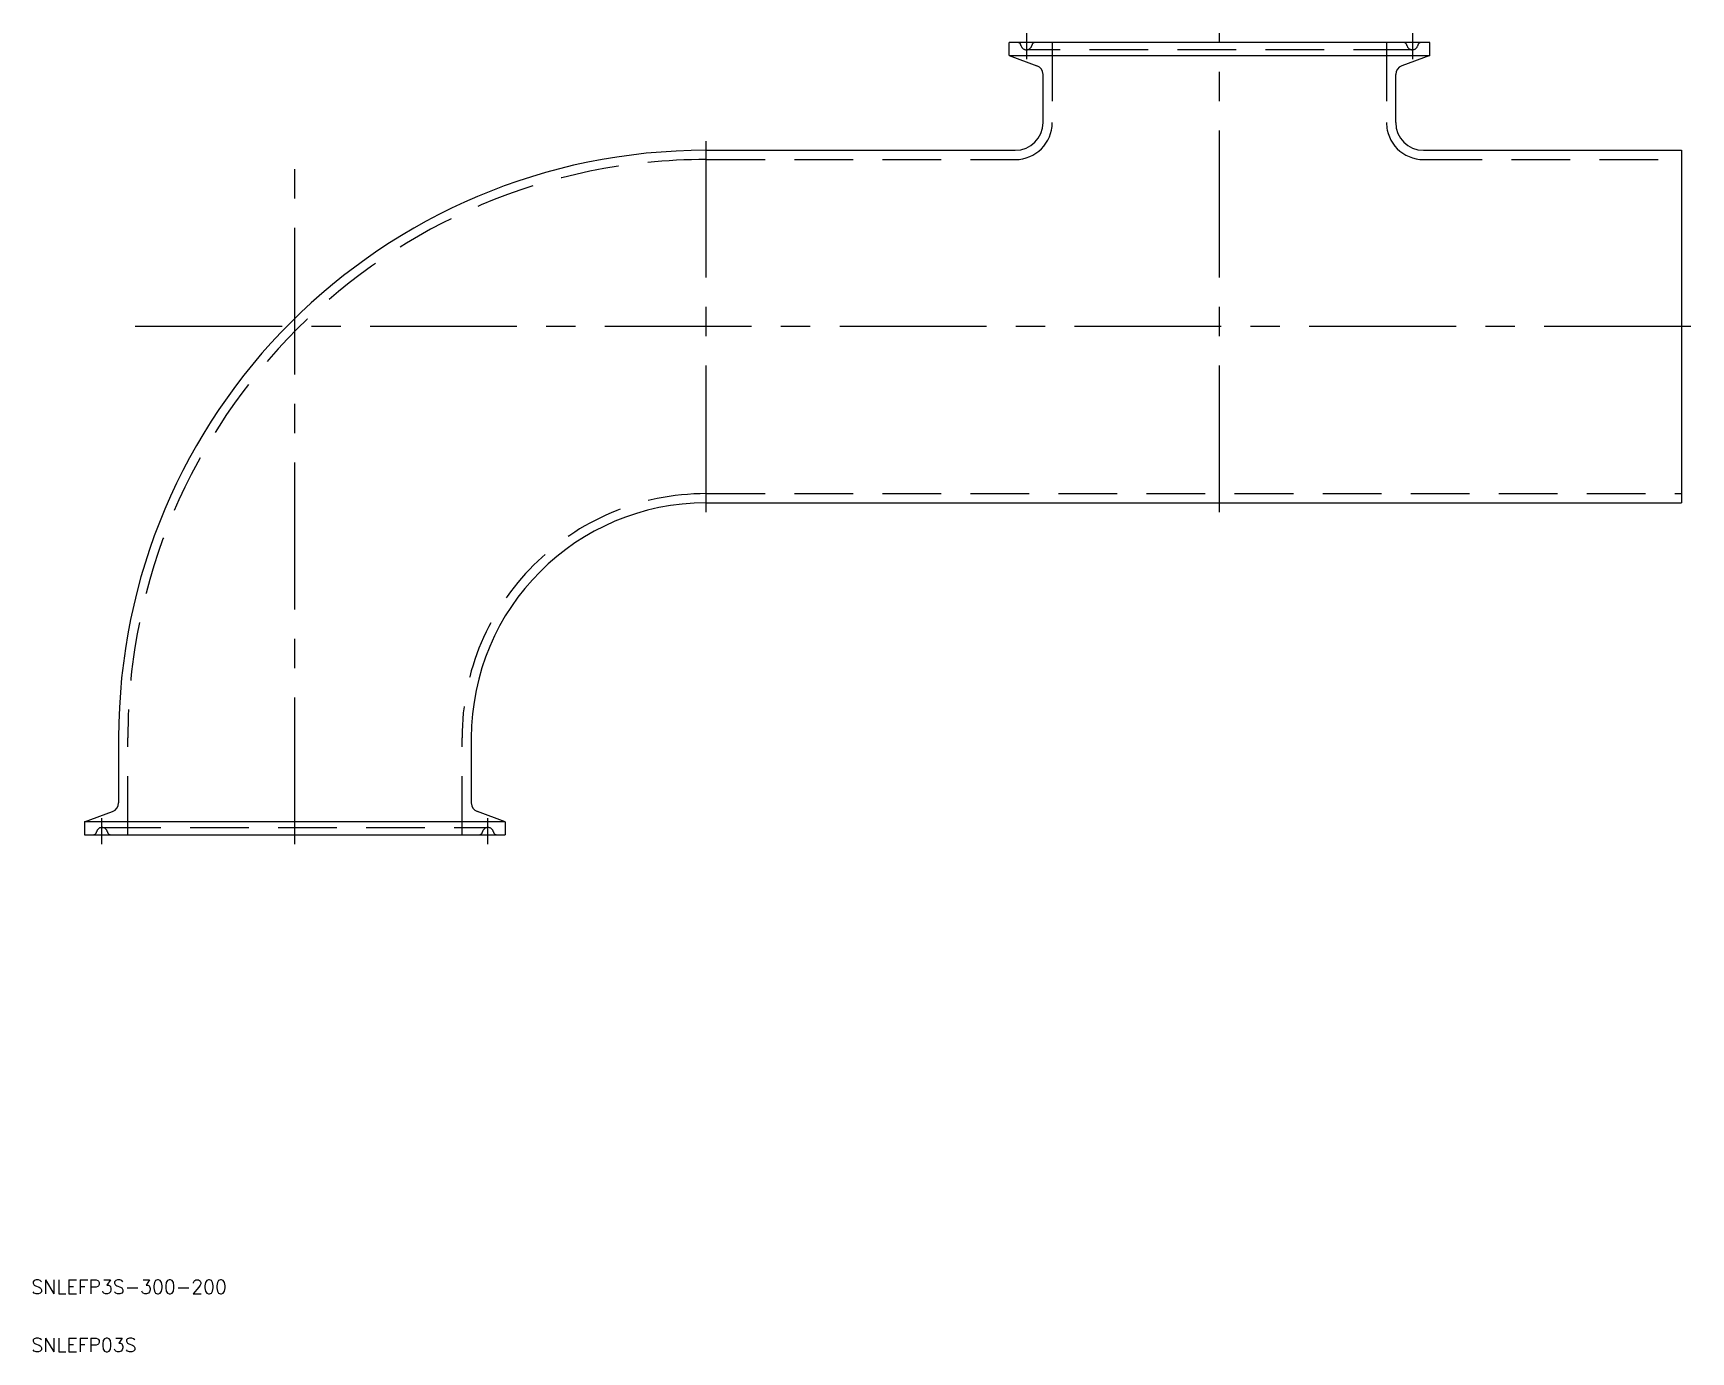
# Model space of a CAD drawing. Extents: x -57 to 302, y -112 to 173.
import ezdxf

# ---------------------------------------------------------------- set-up
doc = ezdxf.new("R2010")
doc.units = 0
doc.linetypes.add('CENTER', pattern=[50.8, 31.75, -6.35, 6.35, -6.35])
doc.linetypes.add('DASHED', pattern=[19.05, 12.7, -6.35])
doc.layers.get('0').update_dxf_attribs({"linetype": 'CONTINUOUS'})
doc.layers.add('CENTER', color=1, linetype='CENTER')
doc.styles.get("Standard").update_dxf_attribs({"font": 'txt.shx', "height": 3, "bigfont": 'bigfont.shx'})

msp = doc.modelspace()

# ---------------------------------------------------------------- linework, layer by layer
at = {"color": 7, "linetype": 'CONTINUOUS'}
for p, q in [((245.5, 171.5), (154.5, 171.5)), ((154.5, 168.65), (154.5, 171.5)), ((154.5, 168.65), (245.5, 168.65)), ((154.5, 168.65), (160.53, 166.45)), ((245.5, 168.65), (239.47, 166.45)), ((245.5, 168.65), (245.5, 171.5)), ((161.85, 154.15), (161.85, 164.57)), ((238.15, 154.15), (238.15, 164.57)), ((89, 148.15), (155.85, 148.15)), ((244.15, 148.15), (300, 148.15)), ((300, 148.15), (300, 71.85)), ((89, 71.85), (300, 71.85)), ((-38.15, 21), (-38.15, 6.93)), ((38.15, 21), (38.15, 6.93)), ((-45.5, 2.85), (-39.47, 5.05)), ((45.5, 2.85), (39.47, 5.05)), ((45.5, 2.85), (-45.5, 2.85)), ((-45.5, 2.85), (-45.5, 0)), ((-45.5, 0), (45.5, 0)), ((45.5, 2.85), (45.5, 0))]:
    msp.add_line(p, q, dxfattribs=at)
at = {"color": 3, "linetype": 'DASHED'}
for p, q in [((241.75, 169.9), (158.25, 169.9)), ((163.85, 171.5), (163.85, 154.15)), ((236.15, 171.5), (236.15, 154.15)), ((89, 146.15), (155.85, 146.15)), ((244.15, 146.15), (300, 146.15)), ((89, 73.85), (300, 73.85)), ((-36.15, 0), (-36.15, 21)), ((36.15, 0), (36.15, 21)), ((-41.75, 1.6), (41.75, 1.6))]:
    msp.add_line(p, q, dxfattribs=at)
for centre, radius, start, end in [((156.29, 170.7), 0.8, 11.537, 90), ((158.25, 171.1), 1.2, 191.537, 348.463), ((160.21, 170.7), 0.8, 90, 168.463), ((239.79, 170.7), 0.8, 11.537, 90), ((241.75, 171.1), 1.2, 191.537, 348.463), ((243.71, 170.7), 0.8, 90, 168.463), ((155.85, 154.15), 8, 270, 0), ((244.15, 154.15), 8, 180, 270), ((89, 21), 125.15, 90, 180), ((89, 21), 52.85, 90, 180), ((-43.71, 0.8), 0.8, 270, 348.463), ((-41.75, 0.4), 1.2, 11.537, 168.463), ((-39.79, 0.8), 0.8, 191.537, 270), ((39.79, 0.8), 0.8, 270, 348.463), ((41.75, 0.4), 1.2, 11.537, 168.463), ((43.71, 0.8), 0.8, 191.537, 270)]:
    msp.add_arc(centre, radius, start, end, dxfattribs=at)
at = {"color": 7, "linetype": 'CONTINUOUS'}
for centre, radius, start, end in [((159.85, 164.57), 2, 0, 70), ((240.15, 164.57), 2, 110, 180), ((155.85, 154.15), 6, 270, 0), ((244.15, 154.15), 6, 180, 270), ((89, 21), 127.15, 90, 180), ((89, 21), 50.85, 90, 180), ((-40.15, 6.93), 2, 290, 0), ((40.15, 6.93), 2, 180, 250)]:
    msp.add_arc(centre, radius, start, end, dxfattribs=at)
at = {"layer": 'CENTER', "color": 1, "linetype": 'CENTER'}
for p, q in [((158.25, 173.5), (158.25, 167.9)), ((200, 69.85), (200, 173.5)), ((241.75, 173.5), (241.75, 167.9)), ((0, -2), (0, 150.15)), ((89, 69.85), (89, 150.15)), ((302, 110), (-40.15, 110)), ((-41.75, -2), (-41.75, 3.6)), ((41.75, -2), (41.75, 3.6))]:
    msp.add_line(p, q, dxfattribs=at)

# ---------------------------------------------------------------- texts
at = {"color": 7, "linetype": 'CONTINUOUS'}
for s, p in [('SNLEFP3S-300-200', (-57.03, -99.31)), ('SNLEFP03S', (-57.03, -111.88))]:
    msp.add_text(s, height=3, dxfattribs=at).set_placement(p)

doc.saveas('drawing.dxf')
